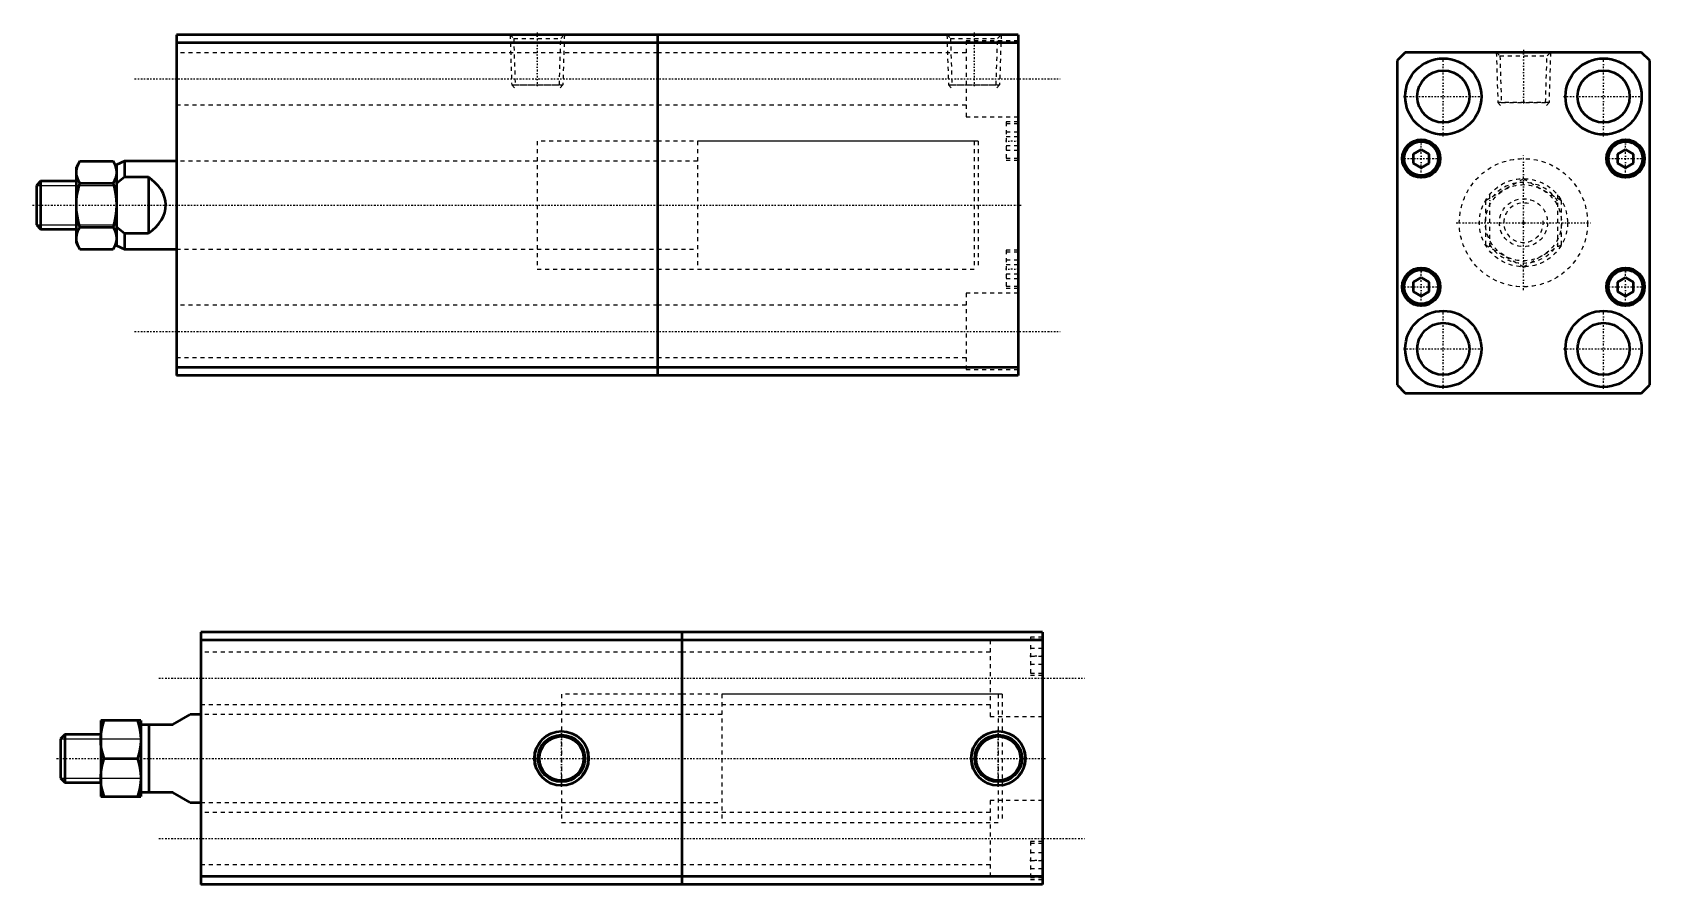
# Model space of a CAD drawing. Header units: millimetres. Extents: x -36 to 368, y -170 to 43.
import ezdxf

# ---------------------------------------------------------------- set-up
doc = ezdxf.new("R2010")
doc.units = ezdxf.units.MM
doc.linetypes.add('Center', pattern=[1.5, 0.45, -0.5, 0.05, -0.5])
doc.linetypes.add('Dashed', pattern=[2, 1, -1])
for name, color, linetype, lineweight in [('2d ConnectionPoints', 7, 'Continuous', 50), ('AM_0', 7, 'Continuous', 50), ('AM_5', 3, 'Continuous', 25), ('AM_7', 7, 'Center', 25), ('AM_9', 6, 'Dashed', 25)]:
    doc.layers.add(name, color=color, linetype=linetype, lineweight=lineweight)

# ---------------------------------------------------------------- blocks, each defined once
blk = doc.blocks.new('1_ROD_a_sd_32_40EX_0_in_JEAL_S_H_32_40ST_EX_0__0')
at = {"layer": 'AM_0'}
for p, q in [((-24.15, 10.97), (-25, 9.5)), ((-25, -9.5), (-25, 9.5)), ((-24.15, 10.97), (-15.85, 10.97)), ((-15, 9.5), (-15.85, 10.97)), ((-13, 11), (-15, 10.07)), ((-15, 10.07), (-15, -10.07)), ((0, 11), (-13, 11)), ((-13, 11), (-13, 6.98)), ((-33.93, 6), (-35, 4.93)), ((-35, 4.93), (-35, -4.93)), ((-25, 6), (-33.93, 6)), ((-33.93, 6), (-33.93, -6)), ((-24.15, 5.48), (-15.85, 5.48)), ((-13, 6.98), (-15, 5.4)), ((-7, 6.98), (-13, 6.98)), ((-7, 6.98), (-7, -6.98)), ((-35, -4.93), (-33.93, -6)), ((-33.93, -6), (-25, -6)), ((-24.15, -5.48), (-15.85, -5.48)), ((-15, -5.4), (-13, -6.98)), ((-13, -6.98), (-7, -6.98)), ((-13, -6.98), (-13, -11)), ((-25, -9.5), (-24.15, -10.97)), ((-24.15, -10.97), (-15.85, -10.97)), ((-15.85, -10.97), (-15, -9.5)), ((-15, -10.07), (-13, -11)), ((-13, -11), (0, -11))]:
    blk.add_line(p, q, dxfattribs=at)
for points in [[(-25, 8.23), (-25, 8.42), (-24.92, 9.06), (-24.74, 9.7), (-24.48, 10.34), (-24.15, 10.97)], [(-24.15, 5.48), (-24.5, 6.15), (-24.77, 6.83), (-24.94, 7.53), (-25, 8.23)], [(-15.85, 10.97), (-15.5, 10.3), (-15.23, 9.63), (-15.06, 8.93), (-15, 8.23)], [(-15, 8.23), (-15, 8.03), (-15.08, 7.39), (-15.26, 6.76), (-15.52, 6.12), (-15.85, 5.48)], [(-25, 0), (-24.94, 1.38), (-24.78, 2.74), (-24.51, 4.12), (-24.15, 5.48)], [(-15.85, 5.48), (-15.5, 4.16), (-15.24, 2.82), (-15.06, 1.44), (-15, 0.05), (-15, 0)], [(-7, -6.98), (-6, -6.21), (-5.12, -5.4), (-4.37, -4.54), (-3.75, -3.65), (-3.27, -2.74), (-2.93, -1.8), (-2.73, -0.84), (-2.67, 0.12), (-2.76, 1.07), (-2.99, 2.02), (-3.37, 2.96), (-3.89, 3.87), (-4.54, 4.75), (-5.32, 5.6), (-6.23, 6.4), (-7, 6.98)], [(-24.15, -5.48), (-24.5, -4.16), (-24.76, -2.82), (-24.94, -1.44), (-25, -0.05), (-25, 0)], [(-15, 0), (-15.06, -1.38), (-15.22, -2.74), (-15.49, -4.12), (-15.85, -5.48)], [(-25, -8.23), (-25, -8.03), (-24.92, -7.39), (-24.74, -6.76), (-24.48, -6.12), (-24.15, -5.48)], [(-15.85, -5.48), (-15.5, -6.15), (-15.23, -6.83), (-15.06, -7.53), (-15, -8.23)], [(-24.15, -10.97), (-24.5, -10.3), (-24.77, -9.63), (-24.94, -8.93), (-25, -8.23)], [(-15, -8.23), (-15, -8.42), (-15.08, -9.06), (-15.26, -9.7), (-15.52, -10.34), (-15.85, -10.97)]]:
    blk.add_lwpolyline(points, dxfattribs=at)
at = {"layer": 'AM_5'}
for p, q in [((-35, 4.93), (-15, 4.93)), ((-15, 6), (-15, 4.93)), ((-35, -4.93), (-15, -4.93)), ((-15, -6), (-15, -4.93))]:
    blk.add_line(p, q, dxfattribs=at)
at = {"layer": 'AM_7'}
blk.add_line((-36, 0), (210.75, 0), dxfattribs=at)
at = {"layer": 'AM_9'}
for p, q in [((200, 16), (130, 16)), ((130, 16), (130, -16)), ((200, 16), (200, -16)), ((130, 11), (0, 11)), ((0, -11), (130, -11)), ((130, -16), (200, -16))]:
    blk.add_line(p, q, dxfattribs=at)
blk = doc.blocks.new('2_JEAL_S_H_32_40ST_EX_0__body1_0_in_JEAL_S_H_32_40ST_EX_0__0')
at = {"layer": 'AM_0'}
for p, q in [((120, 42.5), (120, -42.5)), ((210, 42.5), (120, 42.5)), ((210, 40.5), (120, 40.5)), ((210, 42.5), (210, -42.5)), ((210, -40.5), (120, -40.5)), ((210, -42.5), (120, -42.5))]:
    blk.add_line(p, q, dxfattribs=at)
at = {"layer": 'AM_5', "linetype": 'Dashed'}
for p, q in [((192.23, 42.5), (192.62, 30)), ((205.77, 42.5), (205.38, 30)), ((192.62, 30), (205.38, 30)), ((192.62, 30), (193.51, 29)), ((205.38, 30), (204.49, 29))]:
    blk.add_line(p, q, dxfattribs=at)
at = {"layer": 'AM_7'}
for p, q in [((199, 43.12), (199, 29.38)), ((-10.5, 31.5), (220.5, 31.5)), ((210.15, 16), (206.85, 16)), ((210.15, -16), (206.85, -16)), ((-10.5, -31.5), (220.5, -31.5))]:
    blk.add_line(p, q, dxfattribs=at)
at = {"layer": 'AM_9'}
for p, q in [((192.23, 42.5), (193.12, 41.62)), ((193.12, 41.62), (193.48, 30)), ((193.12, 41.62), (204.88, 41.62)), ((210, 41), (197, 41)), ((197, 41), (197, 22)), ((204.52, 30), (204.88, 41.62)), ((204.88, 41.62), (205.77, 42.5)), ((197, 38), (120, 38)), ((193.48, 30), (204.52, 30)), ((120, 25), (197, 25)), ((197, 22), (210, 22)), ((210, 20.75), (207, 20.75)), ((207, 20.75), (207, 11.25)), ((210, 20.25), (207, 20.25)), ((207, 18.31), (210, 18.31)), ((207, 17.15), (210, 17.15)), ((199, 16), (120, 16)), ((199, 16), (199, -16)), ((207, 14.85), (210, 14.85)), ((207, 13.69), (210, 13.69)), ((207, 11.75), (210, 11.75)), ((207, 11.25), (210, 11.25)), ((210, -11.25), (207, -11.25)), ((207, -11.25), (207, -20.75)), ((210, -11.75), (207, -11.75)), ((120, -16), (199, -16)), ((207, -13.69), (210, -13.69)), ((207, -14.85), (210, -14.85)), ((207, -17.15), (210, -17.15)), ((207, -18.31), (210, -18.31)), ((210, -22), (197, -22)), ((197, -22), (197, -41)), ((207, -20.25), (210, -20.25)), ((207, -20.75), (210, -20.75)), ((197, -25), (120, -25)), ((120, -38), (197, -38)), ((197, -41), (210, -41))]:
    blk.add_line(p, q, dxfattribs=at)
blk = doc.blocks.new('3_JEAL_S_H_32_40ST_EX_0__body_0_in_JEAL_S_H_32_40ST_EX_0__0')
at = {"layer": 'AM_0'}
for p, q in [((120, 42.5), (0, 42.5)), ((0, 42.5), (0, -42.5)), ((120, 40.5), (0, 40.5)), ((120, 42.5), (120, -42.5)), ((120, -40.5), (0, -40.5)), ((120, -42.5), (0, -42.5))]:
    blk.add_line(p, q, dxfattribs=at)
at = {"layer": 'AM_5', "linetype": 'Dashed'}
for p, q in [((83.23, 42.5), (83.62, 30)), ((96.77, 42.5), (96.38, 30)), ((83.62, 30), (96.38, 30)), ((83.62, 30), (84.51, 29)), ((96.38, 30), (95.49, 29))]:
    blk.add_line(p, q, dxfattribs=at)
at = {"layer": 'AM_7'}
blk.add_line((90, 43.12), (90, 29.38), dxfattribs=at)
at = {"layer": 'AM_9'}
for p, q in [((83.23, 42.5), (84.12, 41.62)), ((84.12, 41.62), (84.48, 30)), ((84.12, 41.62), (95.88, 41.62)), ((95.52, 30), (95.88, 41.62)), ((95.88, 41.62), (96.77, 42.5)), ((120, 38), (0, 38)), ((84.48, 30), (95.52, 30)), ((0, 25), (120, 25)), ((120, 16), (90, 16)), ((90, 16), (90, -16)), ((90, 11), (0, 11)), ((0, -11), (90, -11)), ((90, -16), (120, -16)), ((120, -25), (0, -25)), ((0, -38), (120, -38))]:
    blk.add_line(p, q, dxfattribs=at)
blk = doc.blocks.new('1_ROD_a_sd_32_40EX_0_in_JEAL_S_H_32_40ST_EX_0__2')
at = {"layer": 'AM_5', "linetype": 'Dashed'}
blk.add_arc((0, 0), 4.93, 75, 15, dxfattribs=at)
at = {"layer": 'AM_7'}
for p, q in [((0, -16.8), (0, 16.8)), ((-16.8, 0), (16.8, 0))]:
    blk.add_line(p, q, dxfattribs=at)
at = {"layer": 'AM_9'}
for p, q in [((0, 10.97), (-9.5, 5.48)), ((9.5, 5.48), (0, 10.97)), ((-9.5, 5.48), (-9.5, -5.48)), ((-8.5, 6.98), (-8.5, -6.98)), ((8.5, 6.98), (8.5, -6.98)), ((9.5, -5.48), (9.5, 5.48)), ((-9.5, -5.48), (0, -10.97)), ((0, -10.97), (9.5, -5.48))]:
    blk.add_line(p, q, dxfattribs=at)
for radius in [16, 11, 9.5, 6]:
    blk.add_circle((0, 0), radius, dxfattribs=at)
for start, end in [(32.4253, 147.5747), (212.4253, 327.5747)]:
    blk.add_arc((0, 0), 10.07, start, end, dxfattribs=at)
blk = doc.blocks.new('2_JEAL_S_H_32_40ST_EX_0__body1_0_in_JEAL_S_H_32_40ST_EX_0__2')
at = {"layer": 'AM_0'}
for p, q in [((-29.5, 42.5), (-31.5, 40.5)), ((-31.5, 40.5), (-31.5, -40.5)), ((29.5, 42.5), (-29.5, 42.5)), ((31.5, 40.5), (29.5, 42.5)), ((31.5, -40.5), (31.5, 40.5)), ((-25.5, 18.31), (-27.5, 17.15)), ((-27.5, 17.15), (-27.5, 14.85)), ((-23.5, 17.15), (-25.5, 18.31)), ((-23.5, 14.85), (-23.5, 17.15)), ((25.5, 18.31), (23.5, 17.15)), ((23.5, 17.15), (23.5, 14.85)), ((27.5, 17.15), (25.5, 18.31)), ((27.5, 14.85), (27.5, 17.15)), ((-27.5, 14.85), (-25.5, 13.69)), ((-25.5, 13.69), (-23.5, 14.85)), ((23.5, 14.85), (25.5, 13.69)), ((25.5, 13.69), (27.5, 14.85)), ((-25.5, -13.69), (-27.5, -14.85)), ((-27.5, -14.85), (-27.5, -17.15)), ((-23.5, -14.85), (-25.5, -13.69)), ((-23.5, -17.15), (-23.5, -14.85)), ((25.5, -13.69), (23.5, -14.85)), ((23.5, -14.85), (23.5, -17.15)), ((27.5, -14.85), (25.5, -13.69)), ((27.5, -17.15), (27.5, -14.85)), ((-27.5, -17.15), (-25.5, -18.31)), ((-25.5, -18.31), (-23.5, -17.15)), ((23.5, -17.15), (25.5, -18.31)), ((25.5, -18.31), (27.5, -17.15)), ((-31.5, -40.5), (-29.5, -42.5)), ((-29.5, -42.5), (29.5, -42.5)), ((29.5, -42.5), (31.5, -40.5))]:
    blk.add_line(p, q, dxfattribs=at)
for centre, radius in [((-20, 31.5), 9.5), ((20, 31.5), 9.5), ((-20, 31.5), 6.5), ((20, 31.5), 6.5), ((-25.5, 16), 4.75), ((-25.5, 16), 4.25), ((25.5, 16), 4.75), ((25.5, 16), 4.25), ((-25.5, -16), 4.75), ((-25.5, -16), 4.25), ((25.5, -16), 4.75), ((25.5, -16), 4.25), ((-20, -31.5), 9.5), ((20, -31.5), 9.5), ((-20, -31.5), 6.5), ((20, -31.5), 6.5)]:
    blk.add_circle(centre, radius, dxfattribs=at)
at = {"layer": 'AM_5', "linetype": 'Dashed'}
for p, q in [((-6.77, 42.5), (-6.38, 30)), ((6.77, 42.5), (6.38, 30)), ((6.38, 30), (-6.38, 30)), ((-6.38, 30), (-5.49, 29)), ((6.38, 30), (5.49, 29))]:
    blk.add_line(p, q, dxfattribs=at)
at = {"layer": 'AM_7'}
for p, q in [((-20, 21.52), (-20, 41.48)), ((20, 21.52), (20, 41.48)), ((-29.97, 31.5), (-10.02, 31.5)), ((10.03, 31.5), (29.98, 31.5)), ((-25.5, 11.01), (-25.5, 20.99)), ((25.5, 11.01), (25.5, 20.99)), ((-30.49, 16), (-20.51, 16)), ((20.51, 16), (30.49, 16)), ((-25.5, -20.99), (-25.5, -11.01)), ((25.5, -20.99), (25.5, -11.01)), ((-30.49, -16), (-20.51, -16)), ((20.51, -16), (30.49, -16)), ((-20, -41.48), (-20, -21.52)), ((20, -41.48), (20, -21.52)), ((-29.97, -31.5), (-10.02, -31.5)), ((10.03, -31.5), (29.98, -31.5))]:
    blk.add_line(p, q, dxfattribs=at)
at = {"layer": 'AM_9'}
for p, q in [((-6.77, 42.5), (-5.88, 41.62)), ((-5.88, 41.62), (-5.52, 30)), ((-5.88, 41.62), (5.88, 41.62)), ((5.52, 30), (5.88, 41.62)), ((5.88, 41.62), (6.77, 42.5)), ((-5.52, 30), (5.52, 30))]:
    blk.add_line(p, q, dxfattribs=at)
blk = doc.blocks.new('3_JEAL_S_H_32_40ST_EX_0__body_0_in_JEAL_S_H_32_40ST_EX_0__2')
at = {"layer": 'AM_5', "linetype": 'Dashed'}
for p, q in [((-6.77, 42.5), (-6.38, 30)), ((6.77, 42.5), (6.38, 30)), ((6.38, 30), (-6.38, 30)), ((-6.38, 30), (-5.49, 29)), ((6.38, 30), (5.49, 29))]:
    blk.add_line(p, q, dxfattribs=at)
at = {"layer": 'AM_7'}
blk.add_line((0, 43.12), (0, 29.38), dxfattribs=at)
blk = doc.blocks.new('1_ROD_a_sd_32_40EX_0_in_JEAL_S_H_32_40ST_EX_0__4')
at = {"layer": 'AM_0'}
for p, q in [((-25, 9.5), (-25, -9.5)), ((-15, 9.5), (-25, 9.5)), ((-15, 9.5), (-15, -9.5)), ((-15, 8.5), (-7, 8.5)), ((-13, 8.5), (-13, -8.5)), ((-7, 8.5), (-2.67, 11)), ((0, 11), (-2.67, 11)), ((-33.93, 6), (-35, 4.93)), ((-35, 4.93), (-35, -4.93)), ((-25, 6), (-33.93, 6)), ((-33.93, 6), (-33.93, -6)), ((-24.15, 0), (-15.85, 0)), ((-35, -4.93), (-33.93, -6)), ((-33.93, -6), (-25, -6)), ((-25, -9.5), (-15, -9.5)), ((-7, -8.5), (-15, -8.5)), ((-2.67, -11), (-7, -8.5)), ((-2.67, -11), (0, -11))]:
    blk.add_line(p, q, dxfattribs=at)
for points in [[(-25, 4.75), (-25, 5.09), (-24.92, 6.2), (-24.74, 7.3), (-24.48, 8.41), (-24.15, 9.5)], [(-15.85, 9.5), (-15.5, 8.34), (-15.23, 7.17), (-15.06, 5.97), (-15, 4.75)], [(-24.15, 0), (-24.5, 1.16), (-24.77, 2.33), (-24.94, 3.53), (-25, 4.75)], [(-15, 4.75), (-15, 4.41), (-15.08, 3.3), (-15.26, 2.2), (-15.52, 1.09), (-15.85, 0)], [(-25, -4.75), (-25, -4.41), (-24.92, -3.3), (-24.74, -2.2), (-24.48, -1.09), (-24.15, 0)], [(-15.85, 0), (-15.5, -1.16), (-15.23, -2.33), (-15.06, -3.53), (-15, -4.75)], [(-24.15, -9.5), (-24.5, -8.34), (-24.77, -7.17), (-24.94, -5.97), (-25, -4.75)], [(-15, -4.75), (-15, -5.09), (-15.08, -6.2), (-15.26, -7.3), (-15.52, -8.41), (-15.85, -9.5)]]:
    blk.add_lwpolyline(points, dxfattribs=at)
at = {"layer": 'AM_5'}
for p, q in [((-35, 4.93), (-15, 4.93)), ((-15, 6), (-15, 4.93)), ((-35, -4.93), (-15, -4.93)), ((-15, -6), (-15, -4.93))]:
    blk.add_line(p, q, dxfattribs=at)
at = {"layer": 'AM_7'}
blk.add_line((-36, 0), (210.75, 0), dxfattribs=at)
at = {"layer": 'AM_9'}
for p, q in [((130, 16), (130, -16)), ((200, 16), (130, 16)), ((200, 16), (200, -16)), ((130, 11), (0, 11)), ((0, -11), (130, -11)), ((130, -16), (200, -16))]:
    blk.add_line(p, q, dxfattribs=at)
blk = doc.blocks.new('2_JEAL_S_H_32_40ST_EX_0__body1_0_in_JEAL_S_H_32_40ST_EX_0__4')
at = {"layer": 'AM_0'}
for p, q in [((210, 31.5), (120, 31.5)), ((120, 31.5), (120, -31.5)), ((210, 29.5), (120, 29.5)), ((210, 31.5), (210, -31.5)), ((210, -29.5), (120, -29.5)), ((210, -31.5), (120, -31.5))]:
    blk.add_line(p, q, dxfattribs=at)
for radius in [6.77, 5.88, 5.52]:
    blk.add_circle((199, 0), radius, dxfattribs=at)
at = {"layer": 'AM_5'}
blk.add_arc((199, 0), 6.58, 75, 15, dxfattribs=at)
at = {"layer": 'AM_7'}
for p, q in [((210.15, 25.5), (206.85, 25.5)), ((-10.5, 20), (220.5, 20)), ((199, -7.1), (199, 7.1)), ((-10.5, -20), (220.5, -20)), ((210.15, -25.5), (206.85, -25.5))]:
    blk.add_line(p, q, dxfattribs=at)
at = {"layer": 'AM_9'}
for p, q in [((197, 29.5), (197, 10.5)), ((207, 30.25), (207, 20.75)), ((210, 30.25), (207, 30.25)), ((210, 29.75), (207, 29.75)), ((197, 26.5), (120, 26.5)), ((207, 27.5), (210, 27.5)), ((207, 25.5), (210, 25.5)), ((207, 23.5), (210, 23.5)), ((207, 21.25), (210, 21.25)), ((207, 20.75), (210, 20.75)), ((199, 16), (120, 16)), ((120, 13.5), (197, 13.5)), ((199, 16), (199, -16)), ((197, 10.5), (210, 10.5)), ((197, -10.5), (197, -29.5)), ((210, -10.5), (197, -10.5)), ((197, -13.5), (120, -13.5)), ((120, -16), (199, -16)), ((207, -20.75), (207, -30.25)), ((210, -20.75), (207, -20.75)), ((210, -21.25), (207, -21.25)), ((207, -23.5), (210, -23.5)), ((120, -26.5), (197, -26.5)), ((207, -25.5), (210, -25.5)), ((207, -27.5), (210, -27.5)), ((207, -29.75), (210, -29.75)), ((207, -30.25), (210, -30.25))]:
    blk.add_line(p, q, dxfattribs=at)
blk = doc.blocks.new('3_JEAL_S_H_32_40ST_EX_0__body_0_in_JEAL_S_H_32_40ST_EX_0__4')
at = {"layer": 'AM_0'}
for p, q in [((0, 31.5), (0, -31.5)), ((120, 31.5), (0, 31.5)), ((120, 29.5), (0, 29.5)), ((120, 31.5), (120, -31.5)), ((120, -29.5), (0, -29.5)), ((120, -31.5), (0, -31.5))]:
    blk.add_line(p, q, dxfattribs=at)
for radius in [6.77, 5.88, 5.52]:
    blk.add_circle((90, 0), radius, dxfattribs=at)
at = {"layer": 'AM_5'}
blk.add_arc((90, 0), 6.58, 75, 15, dxfattribs=at)
at = {"layer": 'AM_7'}
blk.add_line((90, -7.1), (90, 7.1), dxfattribs=at)
at = {"layer": 'AM_9'}
for p, q in [((120, 26.5), (0, 26.5)), ((0, 13.5), (120, 13.5)), ((90, 16), (90, -16)), ((120, 16), (90, 16)), ((90, 11), (0, 11)), ((0, -11), (90, -11)), ((120, -13.5), (0, -13.5)), ((90, -16), (120, -16)), ((0, -26.5), (120, -26.5))]:
    blk.add_line(p, q, dxfattribs=at)

msp = doc.modelspace()

# ---------------------------------------------------------------- linework, layer by layer
at = {"layer": '2d ConnectionPoints'}
for p in [(0, 0), (0, 0), (336.11, -4.39), (336.11, -4.39), (6.06, -138.09), (6.06, -138.09)]:
    msp.add_point(p, dxfattribs=at)

# ---------------------------------------------------------------- block references
for name, p in [('2_JEAL_S_H_32_40ST_EX_0__body1_0_in_JEAL_S_H_32_40ST_EX_0__0', (0, 0)), ('3_JEAL_S_H_32_40ST_EX_0__body_0_in_JEAL_S_H_32_40ST_EX_0__0', (0, 0)), ('2_JEAL_S_H_32_40ST_EX_0__body1_0_in_JEAL_S_H_32_40ST_EX_0__2', (336.11, -4.39)), ('3_JEAL_S_H_32_40ST_EX_0__body_0_in_JEAL_S_H_32_40ST_EX_0__2', (336.11, -4.39)), ('1_ROD_a_sd_32_40EX_0_in_JEAL_S_H_32_40ST_EX_0__0', (0, 0)), ('1_ROD_a_sd_32_40EX_0_in_JEAL_S_H_32_40ST_EX_0__2', (336.11, -4.39)), ('2_JEAL_S_H_32_40ST_EX_0__body1_0_in_JEAL_S_H_32_40ST_EX_0__4', (6.06, -138.09)), ('3_JEAL_S_H_32_40ST_EX_0__body_0_in_JEAL_S_H_32_40ST_EX_0__4', (6.06, -138.09)), ('1_ROD_a_sd_32_40EX_0_in_JEAL_S_H_32_40ST_EX_0__4', (6.06, -138.09))]:
    msp.add_blockref(name, p)

doc.saveas('drawing.dxf')
